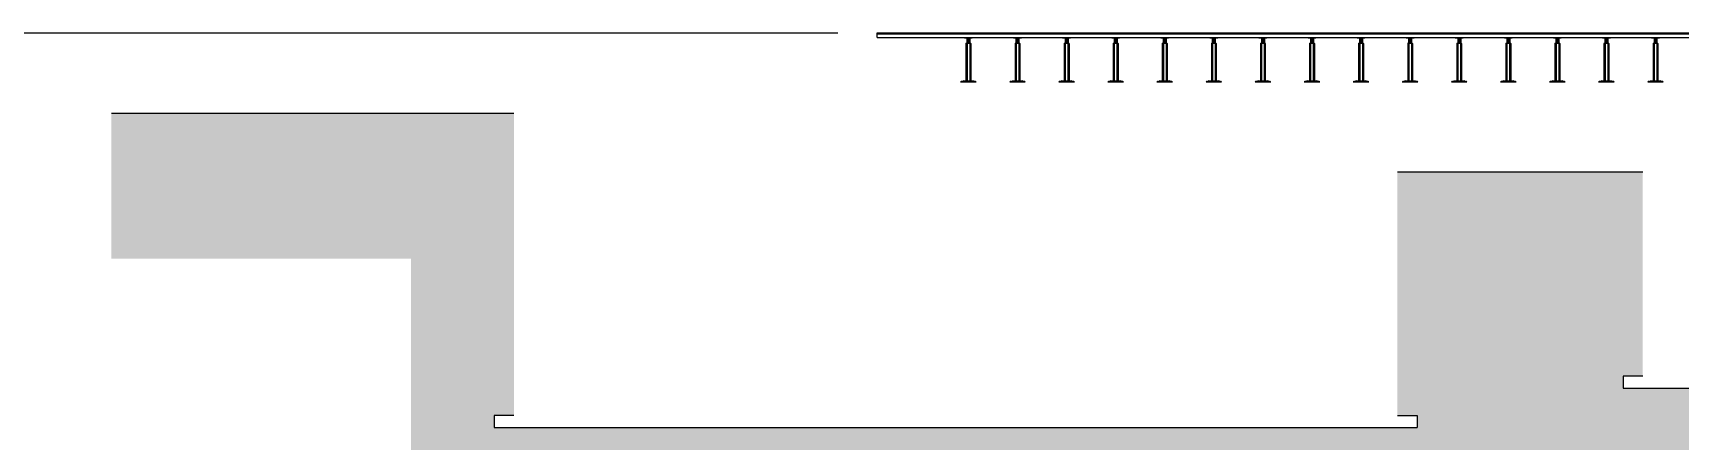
# Model space of a CAD drawing. Header units: millimetres. Extents: x 19868 to 801382, y -4805 to 85279.
# Drawn here: x 748688 to 757078, y 32849 to 34929 of the extents above; entities that cross this region are included whole.
import ezdxf

# ---------------------------------------------------------------- set-up
doc = ezdxf.new("R2010")
doc.units = ezdxf.units.MM
doc.header["$LTSCALE"] = 250
for name, color, linetype in [('A-ELE-4', 4, 'Continuous'), ('A-ELE-8', 8, 'Continuous'), ('A-FIN', 6, 'Continuous'), ('A-버림CONC', 4, 'Continuous'), ('GES', 7, 'Continuous'), ('악세스 350', 7, 'Continuous'), ('지반', 254, 'Continuous')]:
    doc.layers.add(name, color=color, linetype=linetype)

# ---------------------------------------------------------------- blocks, each defined once
blk = doc.blocks.new('*U159')
at = {"layer": 'A-ELE-4'}
blk.add_line((-11, 0), (12389, 0), dxfattribs=at)
at = {"layer": 'A-ELE-8'}
for p, q in [((-11, -23), (-11, 0)), ((12389, 0), (12389, -23)), ((-11, -5), (12389, -5)), ((-11, -23), (12389, -23))]:
    blk.add_line(p, q, dxfattribs=at)
blk = doc.blocks.new('*U161')
at = {"layer": 'GES', "color": 8}
for p, q in [((418.8, 224.5, 0), (418.8, 227, 0)), ((418.8, 227, 0), (458.8, 227, 0)), ((418.8, 224.5, 0), (458.8, 224.5, 0)), ((426.4, 196.4, 0), (426.4, 5.6, 0)), ((427.2, 197.2, 0), (431.4, 197.2, 0)), ((431.3, 224.5, 0), (431.3, 214.7, 0)), ((431.3, 221.1, 0), (431.3, 197.2, 0)), ((431.3, 219.1, 0), (446.4, 219.1, 0)), ((431.3, 219.1, 0), (446.4, 219.1, 0)), ((431.3, 214.1, 0), (446.4, 214.1, 0)), ((431.3, 214.1, 0), (446.4, 214.1, 0)), ((431.3, 209.1, 0), (446.4, 209.1, 0)), ((431.3, 209.1, 0), (446.4, 209.1, 0)), ((431.3, 204.1, 0), (446.4, 204.1, 0)), ((431.3, 204.1, 0), (446.4, 204.1, 0)), ((431.3, 199.1, 0), (446.4, 199.1, 0)), ((431.3, 199.1, 0), (446.4, 199.1, 0)), ((431.4, 197.2, 0), (446.4, 197.2, 0)), ((432.2, 196.4, 0), (432.2, 5.6, 0)), ((433.1, 197.2, 0), (444.7, 197.2, 0)), ((445.6, 196.4, 0), (445.6, 5.6, 0)), ((446.4, 224.5, 0), (446.4, 214.7, 0)), ((446.4, 221.1, 0), (446.4, 197.2, 0)), ((446.4, 197.2, 0), (450.6, 197.2, 0)), ((451.4, 196.4, 0), (451.4, 5.6, 0)), ((458.8, 224.5, 0), (458.8, 227, 0)), ((668.8, 224.5, 0), (668.8, 227, 0)), ((668.8, 227, 0), (708.8, 227, 0)), ((668.8, 224.5, 0), (708.8, 224.5, 0)), ((676.4, 196.4, 0), (676.4, 5.6, 0)), ((677.2, 197.2, 0), (681.4, 197.2, 0)), ((681.3, 224.5, 0), (681.3, 214.7, 0)), ((681.3, 221.1, 0), (681.3, 197.2, 0)), ((681.3, 219.1, 0), (696.4, 219.1, 0)), ((681.3, 219.1, 0), (696.4, 219.1, 0)), ((681.3, 214.1, 0), (696.4, 214.1, 0)), ((681.3, 214.1, 0), (696.4, 214.1, 0)), ((681.3, 209.1, 0), (696.4, 209.1, 0)), ((681.3, 209.1, 0), (696.4, 209.1, 0)), ((681.3, 204.1, 0), (696.4, 204.1, 0)), ((681.3, 204.1, 0), (696.4, 204.1, 0)), ((681.3, 199.1, 0), (696.4, 199.1, 0)), ((681.3, 199.1, 0), (696.4, 199.1, 0)), ((681.4, 197.2, 0), (696.4, 197.2, 0)), ((682.2, 196.4, 0), (682.2, 5.6, 0)), ((683.1, 197.2, 0), (694.7, 197.2, 0)), ((695.6, 196.4, 0), (695.6, 5.6, 0)), ((696.4, 224.5, 0), (696.4, 214.7, 0)), ((696.4, 221.1, 0), (696.4, 197.2, 0)), ((696.4, 197.2, 0), (700.6, 197.2, 0)), ((701.4, 196.4, 0), (701.4, 5.6, 0)), ((708.8, 224.5, 0), (708.8, 227, 0)), ((918.8, 224.5, 0), (918.8, 227, 0)), ((918.8, 227, 0), (958.8, 227, 0)), ((918.8, 224.5, 0), (958.8, 224.5, 0)), ((926.4, 196.4, 0), (926.4, 5.6, 0)), ((927.2, 197.2, 0), (931.4, 197.2, 0)), ((931.3, 224.5, 0), (931.3, 214.7, 0)), ((931.3, 221.1, 0), (931.3, 197.2, 0)), ((931.3, 219.1, 0), (946.4, 219.1, 0)), ((931.3, 219.1, 0), (946.4, 219.1, 0)), ((931.3, 214.1, 0), (946.4, 214.1, 0)), ((931.3, 214.1, 0), (946.4, 214.1, 0)), ((931.3, 209.1, 0), (946.4, 209.1, 0)), ((931.3, 209.1, 0), (946.4, 209.1, 0)), ((931.3, 204.1, 0), (946.4, 204.1, 0)), ((931.3, 204.1, 0), (946.4, 204.1, 0)), ((931.3, 199.1, 0), (946.4, 199.1, 0)), ((931.3, 199.1, 0), (946.4, 199.1, 0)), ((931.4, 197.2, 0), (946.4, 197.2, 0)), ((932.2, 196.4, 0), (932.2, 5.6, 0)), ((933.1, 197.2, 0), (944.7, 197.2, 0)), ((945.6, 196.4, 0), (945.6, 5.6, 0)), ((946.4, 224.5, 0), (946.4, 214.7, 0)), ((946.4, 221.1, 0), (946.4, 197.2, 0)), ((946.4, 197.2, 0), (950.6, 197.2, 0)), ((951.4, 196.4, 0), (951.4, 5.6, 0)), ((958.8, 224.5, 0), (958.8, 227, 0)), ((1168.8, 224.5, 0), (1168.8, 227, 0)), ((1168.8, 227, 0), (1208.8, 227, 0)), ((1168.8, 224.5, 0), (1208.8, 224.5, 0)), ((1176.4, 196.4, 0), (1176.4, 5.6, 0)), ((1177.2, 197.2, 0), (1181.4, 197.2, 0)), ((1181.3, 224.5, 0), (1181.3, 214.7, 0)), ((1181.3, 221.1, 0), (1181.3, 197.2, 0)), ((1181.3, 219.1, 0), (1196.4, 219.1, 0)), ((1181.3, 219.1, 0), (1196.4, 219.1, 0)), ((1181.3, 214.1, 0), (1196.4, 214.1, 0)), ((1181.3, 214.1, 0), (1196.4, 214.1, 0)), ((1181.3, 209.1, 0), (1196.4, 209.1, 0)), ((1181.3, 209.1, 0), (1196.4, 209.1, 0)), ((1181.3, 204.1, 0), (1196.4, 204.1, 0)), ((1181.3, 204.1, 0), (1196.4, 204.1, 0)), ((1181.3, 199.1, 0), (1196.4, 199.1, 0)), ((1181.3, 199.1, 0), (1196.4, 199.1, 0)), ((1181.4, 197.2, 0), (1196.4, 197.2, 0)), ((1182.2, 196.4, 0), (1182.2, 5.6, 0)), ((1183.1, 197.2, 0), (1194.7, 197.2, 0)), ((1195.6, 196.4, 0), (1195.6, 5.6, 0)), ((1196.4, 224.5, 0), (1196.4, 214.7, 0)), ((1196.4, 221.1, 0), (1196.4, 197.2, 0)), ((1196.4, 197.2, 0), (1200.6, 197.2, 0)), ((1201.4, 196.4, 0), (1201.4, 5.6, 0)), ((1208.8, 224.5, 0), (1208.8, 227, 0)), ((1418.8, 224.5, 0), (1418.8, 227, 0)), ((1418.8, 227, 0), (1458.8, 227, 0)), ((1418.8, 224.5, 0), (1458.8, 224.5, 0)), ((1426.4, 196.4, 0), (1426.4, 5.6, 0)), ((1427.2, 197.2, 0), (1431.4, 197.2, 0)), ((1431.3, 224.5, 0), (1431.3, 214.7, 0)), ((1431.3, 221.1, 0), (1431.3, 197.2, 0)), ((1431.3, 219.1, 0), (1446.4, 219.1, 0)), ((1431.3, 219.1, 0), (1446.4, 219.1, 0)), ((1431.3, 214.1, 0), (1446.4, 214.1, 0)), ((1431.3, 214.1, 0), (1446.4, 214.1, 0)), ((1431.3, 209.1, 0), (1446.4, 209.1, 0)), ((1431.3, 209.1, 0), (1446.4, 209.1, 0)), ((1431.3, 204.1, 0), (1446.4, 204.1, 0)), ((1431.3, 204.1, 0), (1446.4, 204.1, 0)), ((1431.3, 199.1, 0), (1446.4, 199.1, 0)), ((1431.3, 199.1, 0), (1446.4, 199.1, 0)), ((1431.4, 197.2, 0), (1446.4, 197.2, 0)), ((1432.2, 196.4, 0), (1432.2, 5.6, 0)), ((1433.1, 197.2, 0), (1444.7, 197.2, 0)), ((1445.6, 196.4, 0), (1445.6, 5.6, 0)), ((1446.4, 224.5, 0), (1446.4, 214.7, 0)), ((1446.4, 221.1, 0), (1446.4, 197.2, 0)), ((1446.4, 197.2, 0), (1450.6, 197.2, 0)), ((1451.4, 196.4, 0), (1451.4, 5.6, 0)), ((1458.8, 224.5, 0), (1458.8, 227, 0)), ((1668.8, 224.5, 0), (1668.8, 227, 0)), ((1668.8, 227, 0), (1708.8, 227, 0)), ((1668.8, 224.5, 0), (1708.8, 224.5, 0)), ((1676.4, 196.4, 0), (1676.4, 5.6, 0)), ((1677.2, 197.2, 0), (1681.4, 197.2, 0)), ((1681.3, 224.5, 0), (1681.3, 214.7, 0)), ((1681.3, 221.1, 0), (1681.3, 197.2, 0)), ((1681.3, 219.1, 0), (1696.4, 219.1, 0)), ((1681.3, 219.1, 0), (1696.4, 219.1, 0)), ((1681.3, 214.1, 0), (1696.4, 214.1, 0)), ((1681.3, 214.1, 0), (1696.4, 214.1, 0)), ((1681.3, 209.1, 0), (1696.4, 209.1, 0)), ((1681.3, 209.1, 0), (1696.4, 209.1, 0)), ((1681.3, 204.1, 0), (1696.4, 204.1, 0)), ((1681.3, 204.1, 0), (1696.4, 204.1, 0)), ((1681.3, 199.1, 0), (1696.4, 199.1, 0)), ((1681.3, 199.1, 0), (1696.4, 199.1, 0)), ((1681.4, 197.2, 0), (1696.4, 197.2, 0)), ((1682.2, 196.4, 0), (1682.2, 5.6, 0)), ((1683.1, 197.2, 0), (1694.7, 197.2, 0)), ((1695.6, 196.4, 0), (1695.6, 5.6, 0)), ((1696.4, 224.5, 0), (1696.4, 214.7, 0)), ((1696.4, 221.1, 0), (1696.4, 197.2, 0)), ((1696.4, 197.2, 0), (1700.6, 197.2, 0)), ((1701.4, 196.4, 0), (1701.4, 5.6, 0)), ((1708.8, 224.5, 0), (1708.8, 227, 0)), ((1918.8, 224.5, 0), (1918.8, 227, 0)), ((1918.8, 227, 0), (1958.8, 227, 0)), ((1918.8, 224.5, 0), (1958.8, 224.5, 0)), ((1926.4, 196.4, 0), (1926.4, 5.6, 0)), ((1927.2, 197.2, 0), (1931.4, 197.2, 0)), ((1931.3, 224.5, 0), (1931.3, 214.7, 0)), ((1931.3, 221.1, 0), (1931.3, 197.2, 0)), ((1931.3, 219.1, 0), (1946.4, 219.1, 0)), ((1931.3, 219.1, 0), (1946.4, 219.1, 0)), ((1931.3, 214.1, 0), (1946.4, 214.1, 0)), ((1931.3, 214.1, 0), (1946.4, 214.1, 0)), ((1931.3, 209.1, 0), (1946.4, 209.1, 0)), ((1931.3, 209.1, 0), (1946.4, 209.1, 0)), ((1931.3, 204.1, 0), (1946.4, 204.1, 0)), ((1931.3, 204.1, 0), (1946.4, 204.1, 0)), ((1931.3, 199.1, 0), (1946.4, 199.1, 0)), ((1931.3, 199.1, 0), (1946.4, 199.1, 0)), ((1931.4, 197.2, 0), (1946.4, 197.2, 0)), ((1932.2, 196.4, 0), (1932.2, 5.6, 0)), ((1933.1, 197.2, 0), (1944.7, 197.2, 0)), ((1945.6, 196.4, 0), (1945.6, 5.6, 0)), ((1946.4, 224.5, 0), (1946.4, 214.7, 0)), ((1946.4, 221.1, 0), (1946.4, 197.2, 0)), ((1946.4, 197.2, 0), (1950.6, 197.2, 0)), ((1951.4, 196.4, 0), (1951.4, 5.6, 0)), ((1958.8, 224.5, 0), (1958.8, 227, 0)), ((2168.8, 224.5, 0), (2168.8, 227, 0)), ((2168.8, 227, 0), (2208.8, 227, 0)), ((2168.8, 224.5, 0), (2208.8, 224.5, 0)), ((2176.4, 196.4, 0), (2176.4, 5.6, 0)), ((2177.2, 197.2, 0), (2181.4, 197.2, 0)), ((2181.3, 224.5, 0), (2181.3, 214.7, 0)), ((2181.3, 221.1, 0), (2181.3, 197.2, 0)), ((2181.3, 219.1, 0), (2196.4, 219.1, 0)), ((2181.3, 219.1, 0), (2196.4, 219.1, 0)), ((2181.3, 214.1, 0), (2196.4, 214.1, 0)), ((2181.3, 214.1, 0), (2196.4, 214.1, 0)), ((2181.3, 209.1, 0), (2196.4, 209.1, 0)), ((2181.3, 209.1, 0), (2196.4, 209.1, 0)), ((2181.3, 204.1, 0), (2196.4, 204.1, 0)), ((2181.3, 204.1, 0), (2196.4, 204.1, 0)), ((2181.3, 199.1, 0), (2196.4, 199.1, 0)), ((2181.3, 199.1, 0), (2196.4, 199.1, 0)), ((2181.4, 197.2, 0), (2196.4, 197.2, 0)), ((2182.2, 196.4, 0), (2182.2, 5.6, 0)), ((2183.1, 197.2, 0), (2194.7, 197.2, 0)), ((2195.6, 196.4, 0), (2195.6, 5.6, 0)), ((2196.4, 224.5, 0), (2196.4, 214.7, 0)), ((2196.4, 221.1, 0), (2196.4, 197.2, 0)), ((2196.4, 197.2, 0), (2200.6, 197.2, 0)), ((2201.4, 196.4, 0), (2201.4, 5.6, 0)), ((2208.8, 224.5, 0), (2208.8, 227, 0)), ((2418.8, 224.5, 0), (2418.8, 227, 0)), ((2418.8, 227, 0), (2458.8, 227, 0)), ((2418.8, 224.5, 0), (2458.8, 224.5, 0)), ((2426.4, 196.4, 0), (2426.4, 5.6, 0)), ((2427.2, 197.2, 0), (2431.4, 197.2, 0)), ((2431.3, 224.5, 0), (2431.3, 214.7, 0)), ((2431.3, 221.1, 0), (2431.3, 197.2, 0)), ((2431.3, 219.1, 0), (2446.4, 219.1, 0)), ((2431.3, 219.1, 0), (2446.4, 219.1, 0)), ((2431.3, 214.1, 0), (2446.4, 214.1, 0)), ((2431.3, 214.1, 0), (2446.4, 214.1, 0)), ((2431.3, 209.1, 0), (2446.4, 209.1, 0)), ((2431.3, 209.1, 0), (2446.4, 209.1, 0)), ((2431.3, 204.1, 0), (2446.4, 204.1, 0)), ((2431.3, 204.1, 0), (2446.4, 204.1, 0)), ((2431.3, 199.1, 0), (2446.4, 199.1, 0)), ((2431.3, 199.1, 0), (2446.4, 199.1, 0)), ((2431.4, 197.2, 0), (2446.4, 197.2, 0)), ((2432.2, 196.4, 0), (2432.2, 5.6, 0)), ((2433.1, 197.2, 0), (2444.7, 197.2, 0)), ((2445.6, 196.4, 0), (2445.6, 5.6, 0)), ((2446.4, 224.5, 0), (2446.4, 214.7, 0)), ((2446.4, 221.1, 0), (2446.4, 197.2, 0)), ((2446.4, 197.2, 0), (2450.6, 197.2, 0)), ((2451.4, 196.4, 0), (2451.4, 5.6, 0)), ((2458.8, 224.5, 0), (2458.8, 227, 0)), ((2668.8, 224.5, 0), (2668.8, 227, 0)), ((2668.8, 227, 0), (2708.8, 227, 0)), ((2668.8, 224.5, 0), (2708.8, 224.5, 0)), ((2676.4, 196.4, 0), (2676.4, 5.6, 0)), ((2677.2, 197.2, 0), (2681.4, 197.2, 0)), ((2681.3, 224.5, 0), (2681.3, 214.7, 0)), ((2681.3, 221.1, 0), (2681.3, 197.2, 0)), ((2681.3, 219.1, 0), (2696.4, 219.1, 0)), ((2681.3, 219.1, 0), (2696.4, 219.1, 0)), ((2681.3, 214.1, 0), (2696.4, 214.1, 0)), ((2681.3, 214.1, 0), (2696.4, 214.1, 0)), ((2681.3, 209.1, 0), (2696.4, 209.1, 0)), ((2681.3, 209.1, 0), (2696.4, 209.1, 0)), ((2681.3, 204.1, 0), (2696.4, 204.1, 0)), ((2681.3, 204.1, 0), (2696.4, 204.1, 0)), ((2681.3, 199.1, 0), (2696.4, 199.1, 0)), ((2681.3, 199.1, 0), (2696.4, 199.1, 0)), ((2681.4, 197.2, 0), (2696.4, 197.2, 0)), ((2682.2, 196.4, 0), (2682.2, 5.6, 0)), ((2683.1, 197.2, 0), (2694.7, 197.2, 0)), ((2695.6, 196.4, 0), (2695.6, 5.6, 0)), ((2696.4, 224.5, 0), (2696.4, 214.7, 0)), ((2696.4, 221.1, 0), (2696.4, 197.2, 0)), ((2696.4, 197.2, 0), (2700.6, 197.2, 0)), ((2701.4, 196.4, 0), (2701.4, 5.6, 0)), ((2708.8, 224.5, 0), (2708.8, 227, 0)), ((2918.8, 224.5, 0), (2918.8, 227, 0)), ((2918.8, 227, 0), (2958.8, 227, 0)), ((2918.8, 224.5, 0), (2958.8, 224.5, 0)), ((2926.4, 196.4, 0), (2926.4, 5.6, 0)), ((2927.2, 197.2, 0), (2931.4, 197.2, 0)), ((2931.3, 224.5, 0), (2931.3, 214.7, 0)), ((2931.3, 221.1, 0), (2931.3, 197.2, 0)), ((2931.3, 219.1, 0), (2946.4, 219.1, 0)), ((2931.3, 219.1, 0), (2946.4, 219.1, 0)), ((2931.3, 214.1, 0), (2946.4, 214.1, 0)), ((2931.3, 214.1, 0), (2946.4, 214.1, 0)), ((2931.3, 209.1, 0), (2946.4, 209.1, 0)), ((2931.3, 209.1, 0), (2946.4, 209.1, 0)), ((2931.3, 204.1, 0), (2946.4, 204.1, 0)), ((2931.3, 204.1, 0), (2946.4, 204.1, 0)), ((2931.3, 199.1, 0), (2946.4, 199.1, 0)), ((2931.3, 199.1, 0), (2946.4, 199.1, 0)), ((2931.4, 197.2, 0), (2946.4, 197.2, 0)), ((2932.2, 196.4, 0), (2932.2, 5.6, 0)), ((2933.1, 197.2, 0), (2944.7, 197.2, 0)), ((2945.6, 196.4, 0), (2945.6, 5.6, 0)), ((2946.4, 224.5, 0), (2946.4, 214.7, 0)), ((2946.4, 221.1, 0), (2946.4, 197.2, 0)), ((2946.4, 197.2, 0), (2950.6, 197.2, 0)), ((2951.4, 196.4, 0), (2951.4, 5.6, 0)), ((2958.8, 224.5, 0), (2958.8, 227, 0)), ((3168.8, 224.5, 0), (3168.8, 227, 0)), ((3168.8, 227, 0), (3208.8, 227, 0)), ((3168.8, 224.5, 0), (3208.8, 224.5, 0)), ((3176.4, 196.4, 0), (3176.4, 5.6, 0)), ((3177.2, 197.2, 0), (3181.4, 197.2, 0)), ((3181.3, 224.5, 0), (3181.3, 214.7, 0)), ((3181.3, 221.1, 0), (3181.3, 197.2, 0)), ((3181.3, 219.1, 0), (3196.4, 219.1, 0)), ((3181.3, 219.1, 0), (3196.4, 219.1, 0)), ((3181.3, 214.1, 0), (3196.4, 214.1, 0)), ((3181.3, 214.1, 0), (3196.4, 214.1, 0)), ((3181.3, 209.1, 0), (3196.4, 209.1, 0)), ((3181.3, 209.1, 0), (3196.4, 209.1, 0)), ((3181.3, 204.1, 0), (3196.4, 204.1, 0)), ((3181.3, 204.1, 0), (3196.4, 204.1, 0)), ((3181.3, 199.1, 0), (3196.4, 199.1, 0)), ((3181.3, 199.1, 0), (3196.4, 199.1, 0)), ((3181.4, 197.2, 0), (3196.4, 197.2, 0)), ((3182.2, 196.4, 0), (3182.2, 5.6, 0)), ((3183.1, 197.2, 0), (3194.7, 197.2, 0)), ((3195.6, 196.4, 0), (3195.6, 5.6, 0)), ((3196.4, 224.5, 0), (3196.4, 214.7, 0)), ((3196.4, 221.1, 0), (3196.4, 197.2, 0)), ((3196.4, 197.2, 0), (3200.6, 197.2, 0)), ((3201.4, 196.4, 0), (3201.4, 5.6, 0)), ((3208.8, 224.5, 0), (3208.8, 227, 0)), ((3418.8, 224.5, 0), (3418.8, 227, 0)), ((3418.8, 227, 0), (3458.8, 227, 0)), ((3418.8, 224.5, 0), (3458.8, 224.5, 0)), ((3426.4, 196.4, 0), (3426.4, 5.6, 0)), ((3427.2, 197.2, 0), (3431.4, 197.2, 0)), ((3431.3, 224.5, 0), (3431.3, 214.7, 0)), ((3431.3, 221.1, 0), (3431.3, 197.2, 0)), ((3431.3, 219.1, 0), (3446.4, 219.1, 0)), ((3431.3, 219.1, 0), (3446.4, 219.1, 0)), ((3431.3, 214.1, 0), (3446.4, 214.1, 0)), ((3431.3, 214.1, 0), (3446.4, 214.1, 0)), ((3431.3, 209.1, 0), (3446.4, 209.1, 0)), ((3431.3, 209.1, 0), (3446.4, 209.1, 0)), ((3431.3, 204.1, 0), (3446.4, 204.1, 0)), ((3431.3, 204.1, 0), (3446.4, 204.1, 0)), ((3431.3, 199.1, 0), (3446.4, 199.1, 0)), ((3431.3, 199.1, 0), (3446.4, 199.1, 0)), ((3431.4, 197.2, 0), (3446.4, 197.2, 0)), ((3432.2, 196.4, 0), (3432.2, 5.6, 0)), ((3433.1, 197.2, 0), (3444.7, 197.2, 0)), ((3445.6, 196.4, 0), (3445.6, 5.6, 0)), ((3446.4, 224.5, 0), (3446.4, 214.7, 0)), ((3446.4, 221.1, 0), (3446.4, 197.2, 0)), ((3446.4, 197.2, 0), (3450.6, 197.2, 0)), ((3451.4, 196.4, 0), (3451.4, 5.6, 0)), ((3458.8, 224.5, 0), (3458.8, 227, 0)), ((3668.8, 224.5, 0), (3668.8, 227, 0)), ((3668.8, 227, 0), (3708.8, 227, 0)), ((3668.8, 224.5, 0), (3708.8, 224.5, 0)), ((3676.4, 196.4, 0), (3676.4, 5.6, 0)), ((3677.2, 197.2, 0), (3681.4, 197.2, 0)), ((3681.3, 224.5, 0), (3681.3, 214.7, 0)), ((3681.3, 221.1, 0), (3681.3, 197.2, 0)), ((3681.3, 219.1, 0), (3696.4, 219.1, 0)), ((3681.3, 219.1, 0), (3696.4, 219.1, 0)), ((3681.3, 214.1, 0), (3696.4, 214.1, 0)), ((3681.3, 214.1, 0), (3696.4, 214.1, 0)), ((3681.3, 209.1, 0), (3696.4, 209.1, 0)), ((3681.3, 209.1, 0), (3696.4, 209.1, 0)), ((3681.3, 204.1, 0), (3696.4, 204.1, 0)), ((3681.3, 204.1, 0), (3696.4, 204.1, 0)), ((3681.3, 199.1, 0), (3696.4, 199.1, 0)), ((3681.3, 199.1, 0), (3696.4, 199.1, 0)), ((3681.4, 197.2, 0), (3696.4, 197.2, 0)), ((3682.2, 196.4, 0), (3682.2, 5.6, 0)), ((3683.1, 197.2, 0), (3694.7, 197.2, 0)), ((3695.6, 196.4, 0), (3695.6, 5.6, 0)), ((3696.4, 224.5, 0), (3696.4, 214.7, 0)), ((3696.4, 221.1, 0), (3696.4, 197.2, 0)), ((3696.4, 197.2, 0), (3700.6, 197.2, 0)), ((3701.4, 196.4, 0), (3701.4, 5.6, 0)), ((3708.8, 224.5, 0), (3708.8, 227, 0)), ((3918.8, 224.5, 0), (3918.8, 227, 0)), ((3918.8, 227, 0), (3958.8, 227, 0)), ((3918.8, 224.5, 0), (3958.8, 224.5, 0)), ((3926.4, 196.4, 0), (3926.4, 5.6, 0)), ((3927.2, 197.2, 0), (3931.4, 197.2, 0)), ((3931.3, 224.5, 0), (3931.3, 214.7, 0)), ((3931.3, 221.1, 0), (3931.3, 197.2, 0)), ((3931.3, 219.1, 0), (3946.4, 219.1, 0)), ((3931.3, 219.1, 0), (3946.4, 219.1, 0)), ((3931.3, 214.1, 0), (3946.4, 214.1, 0)), ((3931.3, 214.1, 0), (3946.4, 214.1, 0)), ((3931.3, 209.1, 0), (3946.4, 209.1, 0)), ((3931.3, 209.1, 0), (3946.4, 209.1, 0)), ((3931.3, 204.1, 0), (3946.4, 204.1, 0)), ((3931.3, 204.1, 0), (3946.4, 204.1, 0)), ((3931.3, 199.1, 0), (3946.4, 199.1, 0)), ((3931.3, 199.1, 0), (3946.4, 199.1, 0)), ((3931.4, 197.2, 0), (3946.4, 197.2, 0)), ((3932.2, 196.4, 0), (3932.2, 5.6, 0)), ((3933.1, 197.2, 0), (3944.7, 197.2, 0)), ((3945.6, 196.4, 0), (3945.6, 5.6, 0)), ((3946.4, 224.5, 0), (3946.4, 214.7, 0)), ((3946.4, 221.1, 0), (3946.4, 197.2, 0)), ((3946.4, 197.2, 0), (3950.6, 197.2, 0)), ((3951.4, 196.4, 0), (3951.4, 5.6, 0)), ((3958.8, 224.5, 0), (3958.8, 227, 0)), ((399.2, 0), (478.6, 0, 0)), ((405.6, 2.9), (472.2, 2.9)), ((414.1, 5.2), (464.1, 5.2)), ((427.2, 4.7, 0), (431.4, 4.7, 0)), ((430.6, 4.7, 0), (430.6, 5.2)), ((431.4, 4.7, 0), (446.4, 4.7, 0)), ((433.1, 4.7, 0), (444.7, 4.7, 0)), ((446.4, 4.7, 0), (450.6, 4.7, 0)), ((447.2, 4.7, 0), (447.2, 5.2)), ((649.2, 0), (728.6, 0, 0)), ((655.6, 2.9), (722.2, 2.9)), ((664.1, 5.2), (714.1, 5.2)), ((677.2, 4.7, 0), (681.4, 4.7, 0)), ((680.6, 4.7, 0), (680.6, 5.2)), ((681.4, 4.7, 0), (696.4, 4.7, 0)), ((683.1, 4.7, 0), (694.7, 4.7, 0)), ((696.4, 4.7, 0), (700.6, 4.7, 0)), ((697.2, 4.7, 0), (697.2, 5.2)), ((899.2, 0), (978.6, 0, 0)), ((905.6, 2.9), (972.2, 2.9)), ((914.1, 5.2), (964.1, 5.2)), ((927.2, 4.7, 0), (931.4, 4.7, 0)), ((930.6, 4.7, 0), (930.6, 5.2)), ((931.4, 4.7, 0), (946.4, 4.7, 0)), ((933.1, 4.7, 0), (944.7, 4.7, 0)), ((946.4, 4.7, 0), (950.6, 4.7, 0)), ((947.2, 4.7, 0), (947.2, 5.2)), ((1149.2, 0), (1228.6, 0, 0)), ((1155.6, 2.9), (1222.2, 2.9)), ((1164.1, 5.2), (1214.1, 5.2)), ((1177.2, 4.7, 0), (1181.4, 4.7, 0)), ((1180.6, 4.7, 0), (1180.6, 5.2)), ((1181.4, 4.7, 0), (1196.4, 4.7, 0)), ((1183.1, 4.7, 0), (1194.7, 4.7, 0)), ((1196.4, 4.7, 0), (1200.6, 4.7, 0)), ((1197.2, 4.7, 0), (1197.2, 5.2)), ((1399.2, 0), (1478.6, 0, 0)), ((1405.6, 2.9), (1472.2, 2.9)), ((1414.1, 5.2), (1464.1, 5.2)), ((1427.2, 4.7, 0), (1431.4, 4.7, 0)), ((1430.6, 4.7, 0), (1430.6, 5.2)), ((1431.4, 4.7, 0), (1446.4, 4.7, 0)), ((1433.1, 4.7, 0), (1444.7, 4.7, 0)), ((1446.4, 4.7, 0), (1450.6, 4.7, 0)), ((1447.2, 4.7, 0), (1447.2, 5.2)), ((1649.2, 0), (1728.6, 0, 0)), ((1655.6, 2.9), (1722.2, 2.9)), ((1664.1, 5.2), (1714.1, 5.2)), ((1677.2, 4.7, 0), (1681.4, 4.7, 0)), ((1680.6, 4.7, 0), (1680.6, 5.2)), ((1681.4, 4.7, 0), (1696.4, 4.7, 0)), ((1683.1, 4.7, 0), (1694.7, 4.7, 0)), ((1696.4, 4.7, 0), (1700.6, 4.7, 0)), ((1697.2, 4.7, 0), (1697.2, 5.2)), ((1899.2, 0), (1978.6, 0, 0)), ((1905.6, 2.9), (1972.2, 2.9)), ((1914.1, 5.2), (1964.1, 5.2)), ((1927.2, 4.7, 0), (1931.4, 4.7, 0)), ((1930.6, 4.7, 0), (1930.6, 5.2)), ((1931.4, 4.7, 0), (1946.4, 4.7, 0)), ((1933.1, 4.7, 0), (1944.7, 4.7, 0)), ((1946.4, 4.7, 0), (1950.6, 4.7, 0)), ((1947.2, 4.7, 0), (1947.2, 5.2)), ((2149.2, 0), (2228.6, 0, 0)), ((2155.6, 2.9), (2222.2, 2.9)), ((2164.1, 5.2), (2214.1, 5.2)), ((2177.2, 4.7, 0), (2181.4, 4.7, 0)), ((2180.6, 4.7, 0), (2180.6, 5.2)), ((2181.4, 4.7, 0), (2196.4, 4.7, 0)), ((2183.1, 4.7, 0), (2194.7, 4.7, 0)), ((2196.4, 4.7, 0), (2200.6, 4.7, 0)), ((2197.2, 4.7, 0), (2197.2, 5.2)), ((2399.2, 0), (2478.6, 0, 0)), ((2405.6, 2.9), (2472.2, 2.9)), ((2414.1, 5.2), (2464.1, 5.2)), ((2427.2, 4.7, 0), (2431.4, 4.7, 0)), ((2430.6, 4.7, 0), (2430.6, 5.2)), ((2431.4, 4.7, 0), (2446.4, 4.7, 0)), ((2433.1, 4.7, 0), (2444.7, 4.7, 0)), ((2446.4, 4.7, 0), (2450.6, 4.7, 0)), ((2447.2, 4.7, 0), (2447.2, 5.2)), ((2649.2, 0), (2728.6, 0, 0)), ((2655.6, 2.9), (2722.2, 2.9)), ((2664.1, 5.2), (2714.1, 5.2)), ((2677.2, 4.7, 0), (2681.4, 4.7, 0)), ((2680.6, 4.7, 0), (2680.6, 5.2)), ((2681.4, 4.7, 0), (2696.4, 4.7, 0)), ((2683.1, 4.7, 0), (2694.7, 4.7, 0)), ((2696.4, 4.7, 0), (2700.6, 4.7, 0)), ((2697.2, 4.7, 0), (2697.2, 5.2)), ((2899.2, 0), (2978.6, 0, 0)), ((2905.6, 2.9), (2972.2, 2.9)), ((2914.1, 5.2), (2964.1, 5.2)), ((2927.2, 4.7, 0), (2931.4, 4.7, 0)), ((2930.6, 4.7, 0), (2930.6, 5.2)), ((2931.4, 4.7, 0), (2946.4, 4.7, 0)), ((2933.1, 4.7, 0), (2944.7, 4.7, 0)), ((2946.4, 4.7, 0), (2950.6, 4.7, 0)), ((2947.2, 4.7, 0), (2947.2, 5.2)), ((3149.2, 0), (3228.6, 0, 0)), ((3155.6, 2.9), (3222.2, 2.9)), ((3164.1, 5.2), (3214.1, 5.2)), ((3177.2, 4.7, 0), (3181.4, 4.7, 0)), ((3180.6, 4.7, 0), (3180.6, 5.2)), ((3181.4, 4.7, 0), (3196.4, 4.7, 0)), ((3183.1, 4.7, 0), (3194.7, 4.7, 0)), ((3196.4, 4.7, 0), (3200.6, 4.7, 0)), ((3197.2, 4.7, 0), (3197.2, 5.2)), ((3399.2, 0), (3478.6, 0, 0)), ((3405.6, 2.9), (3472.2, 2.9)), ((3414.1, 5.2), (3464.1, 5.2)), ((3427.2, 4.7, 0), (3431.4, 4.7, 0)), ((3430.6, 4.7, 0), (3430.6, 5.2)), ((3431.4, 4.7, 0), (3446.4, 4.7, 0)), ((3433.1, 4.7, 0), (3444.7, 4.7, 0)), ((3446.4, 4.7, 0), (3450.6, 4.7, 0)), ((3447.2, 4.7, 0), (3447.2, 5.2)), ((3649.2, 0), (3728.6, 0, 0)), ((3655.6, 2.9), (3722.2, 2.9)), ((3664.1, 5.2), (3714.1, 5.2)), ((3677.2, 4.7, 0), (3681.4, 4.7, 0)), ((3680.6, 4.7, 0), (3680.6, 5.2)), ((3681.4, 4.7, 0), (3696.4, 4.7, 0)), ((3683.1, 4.7, 0), (3694.7, 4.7, 0)), ((3696.4, 4.7, 0), (3700.6, 4.7, 0)), ((3697.2, 4.7, 0), (3697.2, 5.2)), ((3899.2, 0), (3978.6, 0, 0)), ((3905.6, 2.9), (3972.2, 2.9)), ((3914.1, 5.2), (3964.1, 5.2)), ((3927.2, 4.7, 0), (3931.4, 4.7, 0)), ((3930.6, 4.7, 0), (3930.6, 5.2)), ((3931.4, 4.7, 0), (3946.4, 4.7, 0)), ((3933.1, 4.7, 0), (3944.7, 4.7, 0)), ((3946.4, 4.7, 0), (3950.6, 4.7, 0)), ((3947.2, 4.7, 0), (3947.2, 5.2))]:
    blk.add_line(p, q, dxfattribs=at)
for centre, radius, start, end in [((427.2, 196.4, 0), 0.833, 90, 180), ((431.4, 196.4, 0), 0.833, 0, 90), ((433.1, 196.4, 0), 0.833, 90, 180), ((444.7, 196.4, 0), 0.833, 0, 90), ((446.4, 196.4, 0), 0.833, 90, 180), ((450.6, 196.4, 0), 0.833, 0, 90), ((677.2, 196.4, 0), 0.833, 90, 180), ((681.4, 196.4, 0), 0.833, 0, 90), ((683.1, 196.4, 0), 0.833, 90, 180), ((694.7, 196.4, 0), 0.833, 0, 90), ((696.4, 196.4, 0), 0.833, 90, 180), ((700.6, 196.4, 0), 0.833, 0, 90), ((927.2, 196.4, 0), 0.833, 90, 180), ((931.4, 196.4, 0), 0.833, 0, 90), ((933.1, 196.4, 0), 0.833, 90, 180), ((944.7, 196.4, 0), 0.833, 0, 90), ((946.4, 196.4, 0), 0.833, 90, 180), ((950.6, 196.4, 0), 0.833, 0, 90), ((1177.2, 196.4, 0), 0.833, 90, 180), ((1181.4, 196.4, 0), 0.833, 0, 90), ((1183.1, 196.4, 0), 0.833, 90, 180), ((1194.7, 196.4, 0), 0.833, 0, 90), ((1196.4, 196.4, 0), 0.833, 90, 180), ((1200.6, 196.4, 0), 0.833, 0, 90), ((1427.2, 196.4, 0), 0.833, 90, 180), ((1431.4, 196.4, 0), 0.833, 0, 90), ((1433.1, 196.4, 0), 0.833, 90, 180), ((1444.7, 196.4, 0), 0.833, 0, 90), ((1446.4, 196.4, 0), 0.833, 90, 180), ((1450.6, 196.4, 0), 0.833, 0, 90), ((1677.2, 196.4, 0), 0.833, 90, 180), ((1681.4, 196.4, 0), 0.833, 0, 90), ((1683.1, 196.4, 0), 0.833, 90, 180), ((1694.7, 196.4, 0), 0.833, 0, 90), ((1696.4, 196.4, 0), 0.833, 90, 180), ((1700.6, 196.4, 0), 0.833, 0, 90), ((1927.2, 196.4, 0), 0.833, 90, 180), ((1931.4, 196.4, 0), 0.833, 0, 90), ((1933.1, 196.4, 0), 0.833, 90, 180), ((1944.7, 196.4, 0), 0.833, 0, 90), ((1946.4, 196.4, 0), 0.833, 90, 180), ((1950.6, 196.4, 0), 0.833, 0, 90), ((2177.2, 196.4, 0), 0.833, 90, 180), ((2181.4, 196.4, 0), 0.833, 0, 90), ((2183.1, 196.4, 0), 0.833, 90, 180), ((2194.7, 196.4, 0), 0.833, 0, 90), ((2196.4, 196.4, 0), 0.833, 90, 180), ((2200.6, 196.4, 0), 0.833, 0, 90), ((2427.2, 196.4, 0), 0.833, 90, 180), ((2431.4, 196.4, 0), 0.833, 0, 90), ((2433.1, 196.4, 0), 0.833, 90, 180), ((2444.7, 196.4, 0), 0.833, 0, 90), ((2446.4, 196.4, 0), 0.833, 90, 180), ((2450.6, 196.4, 0), 0.833, 0, 90), ((2677.2, 196.4, 0), 0.833, 90, 180), ((2681.4, 196.4, 0), 0.833, 0, 90), ((2683.1, 196.4, 0), 0.833, 90, 180), ((2694.7, 196.4, 0), 0.833, 0, 90), ((2696.4, 196.4, 0), 0.833, 90, 180), ((2700.6, 196.4, 0), 0.833, 0, 90), ((2927.2, 196.4, 0), 0.833, 90, 180), ((2931.4, 196.4, 0), 0.833, 0, 90), ((2933.1, 196.4, 0), 0.833, 90, 180), ((2944.7, 196.4, 0), 0.833, 0, 90), ((2946.4, 196.4, 0), 0.833, 90, 180), ((2950.6, 196.4, 0), 0.833, 0, 90), ((3177.2, 196.4, 0), 0.833, 90, 180), ((3181.4, 196.4, 0), 0.833, 0, 90), ((3183.1, 196.4, 0), 0.833, 90, 180), ((3194.7, 196.4, 0), 0.833, 0, 90), ((3196.4, 196.4, 0), 0.833, 90, 180), ((3200.6, 196.4, 0), 0.833, 0, 90), ((3427.2, 196.4, 0), 0.833, 90, 180), ((3431.4, 196.4, 0), 0.833, 0, 90), ((3433.1, 196.4, 0), 0.833, 90, 180), ((3444.7, 196.4, 0), 0.833, 0, 90), ((3446.4, 196.4, 0), 0.833, 90, 180), ((3450.6, 196.4, 0), 0.833, 0, 90), ((3677.2, 196.4, 0), 0.833, 90, 180), ((3681.4, 196.4, 0), 0.833, 0, 90), ((3683.1, 196.4, 0), 0.833, 90, 180), ((3694.7, 196.4, 0), 0.833, 0, 90), ((3696.4, 196.4, 0), 0.833, 90, 180), ((3700.6, 196.4, 0), 0.833, 0, 90), ((3927.2, 196.4, 0), 0.833, 90, 180), ((3931.4, 196.4, 0), 0.833, 0, 90), ((3933.1, 196.4, 0), 0.833, 90, 180), ((3944.7, 196.4, 0), 0.833, 0, 90), ((3946.4, 196.4, 0), 0.833, 90, 180), ((3950.6, 196.4, 0), 0.833, 0, 90), ((405.6, -5.4), 8.33, 90, 139.75602), ((414.1, -3.2), 8.33, 90, 132.90538), ((427.2, 5.6, 0), 0.833, 180, 270), ((431.4, 5.6, 0), 0.833, 270, 0), ((433.1, 5.6, 0), 0.833, 180, 270), ((444.7, 5.6, 0), 0.833, 270, 0), ((446.4, 5.6, 0), 0.833, 180, 270), ((450.6, 5.6, 0), 0.833, 270, 0), ((464.1, -3.2), 8.33, 47.09462, 90), ((472.2, -5.4), 8.33, 40.24398, 90), ((655.6, -5.4), 8.33, 90, 139.75602), ((664.1, -3.2), 8.33, 90, 132.90538), ((677.2, 5.6, 0), 0.833, 180, 270), ((681.4, 5.6, 0), 0.833, 270, 0), ((683.1, 5.6, 0), 0.833, 180, 270), ((694.7, 5.6, 0), 0.833, 270, 0), ((696.4, 5.6, 0), 0.833, 180, 270), ((700.6, 5.6, 0), 0.833, 270, 0), ((714.1, -3.2), 8.33, 47.09462, 90), ((722.2, -5.4), 8.33, 40.24398, 90), ((905.6, -5.4), 8.33, 90, 139.75602), ((914.1, -3.2), 8.33, 90, 132.90538), ((927.2, 5.6, 0), 0.833, 180, 270), ((931.4, 5.6, 0), 0.833, 270, 0), ((933.1, 5.6, 0), 0.833, 180, 270), ((944.7, 5.6, 0), 0.833, 270, 0), ((946.4, 5.6, 0), 0.833, 180, 270), ((950.6, 5.6, 0), 0.833, 270, 0), ((964.1, -3.2), 8.33, 47.09462, 90), ((972.2, -5.4), 8.33, 40.24398, 90), ((1155.6, -5.4), 8.33, 90, 139.75602), ((1164.1, -3.2), 8.33, 90, 132.90538), ((1177.2, 5.6, 0), 0.833, 180, 270), ((1181.4, 5.6, 0), 0.833, 270, 0), ((1183.1, 5.6, 0), 0.833, 180, 270), ((1194.7, 5.6, 0), 0.833, 270, 0), ((1196.4, 5.6, 0), 0.833, 180, 270), ((1200.6, 5.6, 0), 0.833, 270, 0), ((1214.1, -3.2), 8.33, 47.09462, 90), ((1222.2, -5.4), 8.33, 40.24398, 90), ((1405.6, -5.4), 8.33, 90, 139.75602), ((1414.1, -3.2), 8.33, 90, 132.90538), ((1427.2, 5.6, 0), 0.833, 180, 270), ((1431.4, 5.6, 0), 0.833, 270, 0), ((1433.1, 5.6, 0), 0.833, 180, 270), ((1444.7, 5.6, 0), 0.833, 270, 0), ((1446.4, 5.6, 0), 0.833, 180, 270), ((1450.6, 5.6, 0), 0.833, 270, 0), ((1464.1, -3.2), 8.33, 47.09462, 90), ((1472.2, -5.4), 8.33, 40.24398, 90), ((1655.6, -5.4), 8.33, 90, 139.75602), ((1664.1, -3.2), 8.33, 90, 132.90538), ((1677.2, 5.6, 0), 0.833, 180, 270), ((1681.4, 5.6, 0), 0.833, 270, 0), ((1683.1, 5.6, 0), 0.833, 180, 270), ((1694.7, 5.6, 0), 0.833, 270, 0), ((1696.4, 5.6, 0), 0.833, 180, 270), ((1700.6, 5.6, 0), 0.833, 270, 0), ((1714.1, -3.2), 8.33, 47.09462, 90), ((1722.2, -5.4), 8.33, 40.24398, 90), ((1905.6, -5.4), 8.33, 90, 139.75602), ((1914.1, -3.2), 8.33, 90, 132.90538), ((1927.2, 5.6, 0), 0.833, 180, 270), ((1931.4, 5.6, 0), 0.833, 270, 0), ((1933.1, 5.6, 0), 0.833, 180, 270), ((1944.7, 5.6, 0), 0.833, 270, 0), ((1946.4, 5.6, 0), 0.833, 180, 270), ((1950.6, 5.6, 0), 0.833, 270, 0), ((1964.1, -3.2), 8.33, 47.09462, 90), ((1972.2, -5.4), 8.33, 40.24398, 90), ((2155.6, -5.4), 8.33, 90, 139.75602), ((2164.1, -3.2), 8.33, 90, 132.90538), ((2177.2, 5.6, 0), 0.833, 180, 270), ((2181.4, 5.6, 0), 0.833, 270, 0), ((2183.1, 5.6, 0), 0.833, 180, 270), ((2194.7, 5.6, 0), 0.833, 270, 0), ((2196.4, 5.6, 0), 0.833, 180, 270), ((2200.6, 5.6, 0), 0.833, 270, 0), ((2214.1, -3.2), 8.33, 47.09462, 90), ((2222.2, -5.4), 8.33, 40.24398, 90), ((2405.6, -5.4), 8.33, 90, 139.75602), ((2414.1, -3.2), 8.33, 90, 132.90538), ((2427.2, 5.6, 0), 0.833, 180, 270), ((2431.4, 5.6, 0), 0.833, 270, 0), ((2433.1, 5.6, 0), 0.833, 180, 270), ((2444.7, 5.6, 0), 0.833, 270, 0), ((2446.4, 5.6, 0), 0.833, 180, 270), ((2450.6, 5.6, 0), 0.833, 270, 0), ((2464.1, -3.2), 8.33, 47.09462, 90), ((2472.2, -5.4), 8.33, 40.24398, 90), ((2655.6, -5.4), 8.33, 90, 139.75602), ((2664.1, -3.2), 8.33, 90, 132.90538), ((2677.2, 5.6, 0), 0.833, 180, 270), ((2681.4, 5.6, 0), 0.833, 270, 0), ((2683.1, 5.6, 0), 0.833, 180, 270), ((2694.7, 5.6, 0), 0.833, 270, 0), ((2696.4, 5.6, 0), 0.833, 180, 270), ((2700.6, 5.6, 0), 0.833, 270, 0), ((2714.1, -3.2), 8.33, 47.09462, 90), ((2722.2, -5.4), 8.33, 40.24398, 90), ((2905.6, -5.4), 8.33, 90, 139.75602), ((2914.1, -3.2), 8.33, 90, 132.90538), ((2927.2, 5.6, 0), 0.833, 180, 270), ((2931.4, 5.6, 0), 0.833, 270, 0), ((2933.1, 5.6, 0), 0.833, 180, 270), ((2944.7, 5.6, 0), 0.833, 270, 0), ((2946.4, 5.6, 0), 0.833, 180, 270), ((2950.6, 5.6, 0), 0.833, 270, 0), ((2964.1, -3.2), 8.33, 47.09462, 90), ((2972.2, -5.4), 8.33, 40.24398, 90), ((3155.6, -5.4), 8.33, 90, 139.75602), ((3164.1, -3.2), 8.33, 90, 132.90538), ((3177.2, 5.6, 0), 0.833, 180, 270), ((3181.4, 5.6, 0), 0.833, 270, 0), ((3183.1, 5.6, 0), 0.833, 180, 270), ((3194.7, 5.6, 0), 0.833, 270, 0), ((3196.4, 5.6, 0), 0.833, 180, 270), ((3200.6, 5.6, 0), 0.833, 270, 0), ((3214.1, -3.2), 8.33, 47.09462, 90), ((3222.2, -5.4), 8.33, 40.24398, 90), ((3405.6, -5.4), 8.33, 90, 139.75602), ((3414.1, -3.2), 8.33, 90, 132.90538), ((3427.2, 5.6, 0), 0.833, 180, 270), ((3431.4, 5.6, 0), 0.833, 270, 0), ((3433.1, 5.6, 0), 0.833, 180, 270), ((3444.7, 5.6, 0), 0.833, 270, 0), ((3446.4, 5.6, 0), 0.833, 180, 270), ((3450.6, 5.6, 0), 0.833, 270, 0), ((3464.1, -3.2), 8.33, 47.09462, 90), ((3472.2, -5.4), 8.33, 40.24398, 90), ((3655.6, -5.4), 8.33, 90, 139.75602), ((3664.1, -3.2), 8.33, 90, 132.90538), ((3677.2, 5.6, 0), 0.833, 180, 270), ((3681.4, 5.6, 0), 0.833, 270, 0), ((3683.1, 5.6, 0), 0.833, 180, 270), ((3694.7, 5.6, 0), 0.833, 270, 0), ((3696.4, 5.6, 0), 0.833, 180, 270), ((3700.6, 5.6, 0), 0.833, 270, 0), ((3714.1, -3.2), 8.33, 47.09462, 90), ((3722.2, -5.4), 8.33, 40.24398, 90), ((3905.6, -5.4), 8.33, 90, 139.75602), ((3914.1, -3.2), 8.33, 90, 132.90538), ((3927.2, 5.6, 0), 0.833, 180, 270), ((3931.4, 5.6, 0), 0.833, 270, 0), ((3933.1, 5.6, 0), 0.833, 180, 270), ((3944.7, 5.6, 0), 0.833, 270, 0), ((3946.4, 5.6, 0), 0.833, 180, 270), ((3950.6, 5.6, 0), 0.833, 270, 0), ((3964.1, -3.2), 8.33, 47.09462, 90), ((3972.2, -5.4), 8.33, 40.24398, 90)]:
    blk.add_arc(centre, radius, start, end, dxfattribs=at)

msp = doc.modelspace()

# ---------------------------------------------------------------- hatches: boundary and pattern name
at = {"layer": '지반'}
h = msp.add_hatch(dxfattribs=at)
h.set_pattern_fill('EARTH', color=251, scale=70, angle=45)
h.paths.add_polyline_path([(650617.8, 33228.9), (650617.8, 23234.4), (801382.4, 23234.4), (801382.4, 34608.9), (792588.2, 34608.9), (792588.2, 34478.9), (792638.2, 34478.9), (792638.2, 34418.9), (792388.2, 34418.9), (792388.2, 34478.9), (792438.2, 34478.9), (792438.2, 34628.9), (790388.2, 34628.9), (790388.2, 33878.9), (791163.2, 33878.9), (791163.2, 32378.9), (791263.2, 32378.9), (791263.2, 32318.9), (788063.2, 32318.9), (788063.2, 32378.9), (788163.2, 32378.9), (788163.2, 33878.9), (789618.2, 33878.9), (789618.2, 34448.9), (787708.2, 34448.9), (787708.2, 33008.9), (787808.2, 33008.9), (787808.2, 32948.9), (782968.2, 32948.9), (782968.2, 33008.9), (783068.2, 33008.9), (783068.2, 34248.9), (781958.2, 34248.9), (781958.2, 33208.9), (782058.2, 33208.9), (782058.2, 33148.9), (780218.2, 33148.9), (780148.2, 33218.9), (778788.2, 33218.9), (778788.2, 33278.9), (778888.2, 33278.9), (778888.2, 34318.9), (771638.2, 34318.9), (771638.2, 32778.9), (771738.2, 32778.9), (771738.2, 32718.9), (767038.2, 32718.9), (767038.2, 32778.9), (767138.2, 32778.9), (767138.2, 34318.9), (765913.1, 34318.9), (765813.1, 34218.9), (759888.2, 34218.9), (759888.2, 33178.9), (759988.2, 33178.9), (759988.2, 33118.9), (756788.2, 33118.9), (756788.2, 33178.9), (756888.2, 33178.9), (756888.2, 34218.9), (755638.2, 34218.9), (755638.2, 32978.9), (755738.2, 32978.9), (755738.2, 32918.9), (751038.2, 32918.9), (751038.2, 32978.9), (751138.2, 32978.9), (751138.2, 34518.9), (749088.2, 34518.9), (749088.2, 33778.9), (750613.2, 33778.9), (750613.2, 32278.9), (750713.2, 32278.9), (750713.2, 32218.9), (747513.2, 32218.9), (747513.2, 32278.9), (747613.2, 32278.9), (747613.2, 33778.9), (748488.2, 33778.9), (748488.2, 34078.9), (747988.2, 34078.9), (747988.2, 34418.9), (746363.2, 34418.9), (746363.2, 33478.9), (746463.2, 33478.9), (746463.2, 33418.9), (743263.2, 33418.9), (743263.2, 33478.9), (743363.2, 33478.9), (743363.2, 34418.9), (739738.2, 34418.9), (739738.2, 33978.9), (740338.2, 33978.9), (740338.2, 33278.9), (740438.2, 33278.9), (740438.2, 33218.9), (734738.2, 33218.9), (734738.2, 32978.9), (734838.2, 32978.9), (734838.2, 32918.9), (731638.2, 32918.9), (731638.2, 32978.9), (731738.2, 32978.9), (731738.2, 33218.9), (728228.2, 33218.9), (728158.2, 33148.9), (725968.2, 33148.9), (725968.2, 33208.9), (726068.2, 33208.9), (726068.2, 34048.9), (726668.2, 34048.9), (726668.2, 34348.9), (723658.2, 34348.9), (723658.2, 33708.9), (723758.2, 33708.9), (723758.2, 33648.9), (720418.2, 33648.9), (720418.2, 33708.9), (720518.2, 33708.9), (720518.2, 34348.9), (718758.2, 34348.9), (718758.2, 33878.9), (719638.2, 33878.9), (719638.2, 31878.9), (719738.2, 31878.9), (719738.2, 31818.9), (715038.2, 31818.9), (715038.2, 31878.9), (715138.2, 31878.9), (715138.2, 33878.9), (717988.2, 33878.9), (717988.2, 34622.3), (717870.2, 34622.3), (717870.2, 34603.9), (717820.2, 34603.9), (717820.2, 34622.3), (717588.2, 34622.3), (717588.2, 34682.3), (717638.2, 34682.3), (717637.5, 34831.6), (715313.2, 34820.3), (712988.3, 34808.9), (701138.2, 34568.9), (688982.5, 34328.9), (678538.2, 34278.9), (666388.2, 34228.9), (658288.2, 33228.9)])

# ---------------------------------------------------------------- linework, layer by layer
at = {"layer": 'A-FIN'}
msp.add_line((739638.2, 34928.9), (752788.2, 34928.9), dxfattribs=at)
at = {"layer": 'A-버림CONC'}
for p, q in [((751138.2, 34518.9), (749088.2, 34518.9)), ((756888.2, 34218.9), (755638.2, 34218.9)), ((756888.2, 33178.9), (756788.2, 33178.9)), ((756788.2, 33178.9), (756788.2, 33118.9)), ((756788.2, 33118.9), (759988.2, 33118.9)), ((751138.2, 32978.9), (751038.2, 32978.9)), ((751038.2, 32978.9), (751038.2, 32918.9)), ((755638.2, 32978.9), (755738.2, 32978.9)), ((755738.2, 32978.9), (755738.2, 32918.9)), ((751038.2, 32918.9), (755738.2, 32918.9))]:
    msp.add_line(p, q, dxfattribs=at)

# ---------------------------------------------------------------- block references
at = {"layer": 'GES'}
msp.add_blockref('*U161', (753014.1, 34678.9), dxfattribs=at)
at = {"layer": '악세스 350'}
msp.add_blockref('*U159', (752999.2, 34928.9), dxfattribs=at)

doc.saveas('drawing.dxf')
